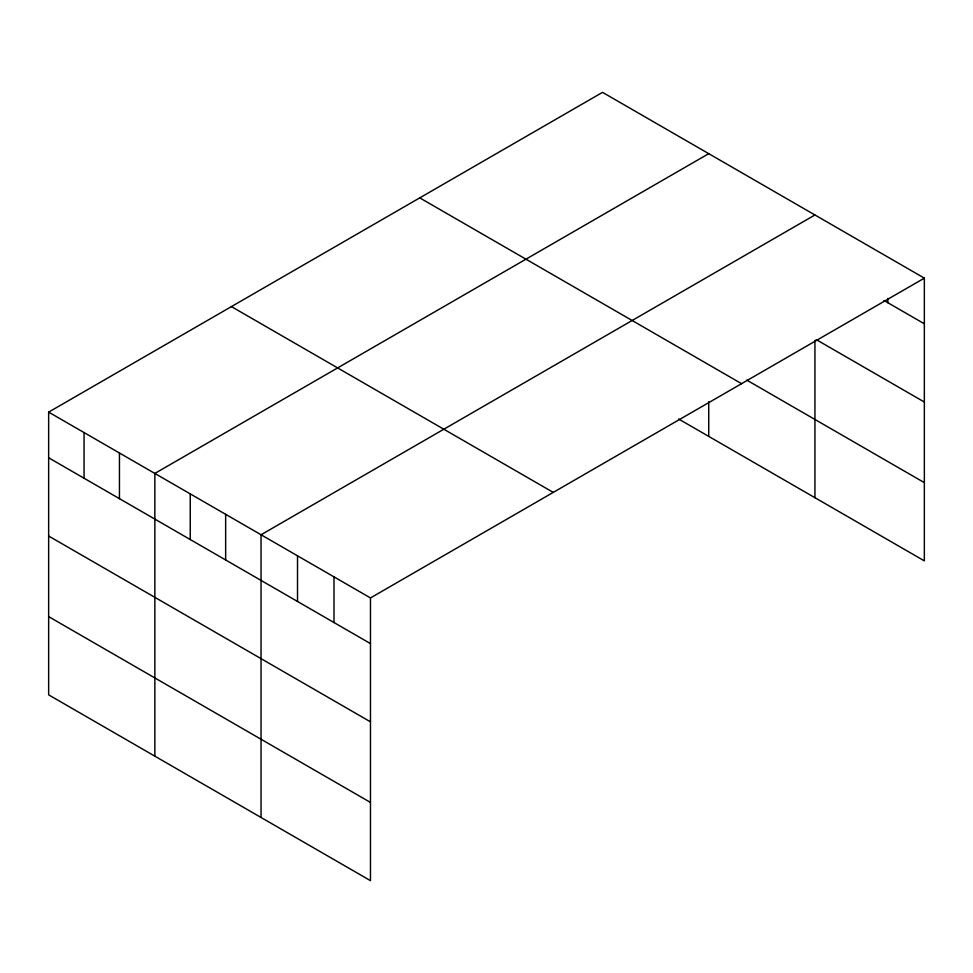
<?xml version="1.0" encoding="UTF-8"?>
<svg xmlns="http://www.w3.org/2000/svg" width="973" height="973" viewBox="0 0 973 973"><rect width="100%" height="100%" fill="white"/><g stroke="black" fill="none" stroke-linecap="round" stroke-linejoin="round"><path stroke-width="1.46" d="M48.65 412.126L370.47 597.933L370.47 880.65L48.65 694.856L48.65 412.126L602.53 92.35L924.35 278.144L924.35 560.874L678.582 418.974M708.733 153.661L154.853 473.437L154.853 756.167M814.936 214.972L261.044 534.761L261.044 817.478M370.47 597.933L924.35 278.144M883.971 300.487L924.35 323.802M816.238 339.613L924.35 402.031M746.753 380.102L924.35 482.632M419.752 197.872L741.572 383.678M231.428 306.604L553.248 492.399M48.65 457.784L370.47 643.591M48.65 536.026L370.47 721.82M48.65 616.627L370.47 802.421M887.875 298.322L887.875 302.749M814.936 340.355L814.936 497.702M708.733 401.788L708.733 436.391M333.994 576.867L333.994 622.525M297.519 555.814L297.519 601.472M225.651 514.316L225.651 559.974M190.246 493.883L190.246 539.541M119.448 453.004L119.448 498.663M84.055 432.571L84.055 478.23"/></g></svg>
